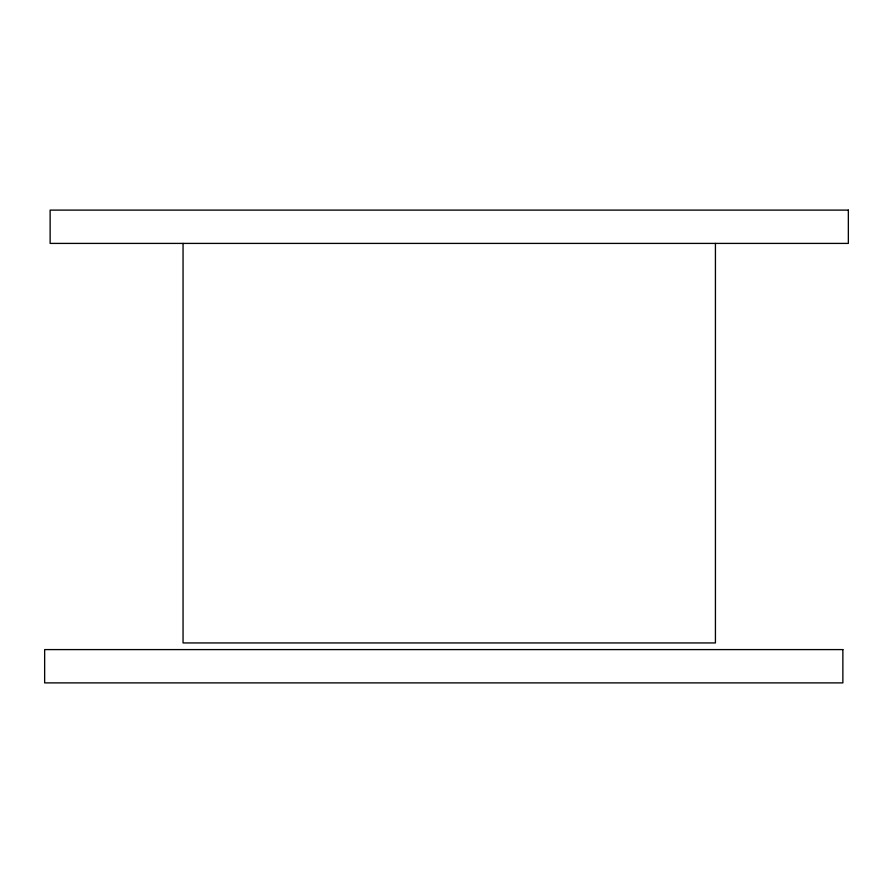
<?xml version="1.0" encoding="UTF-8"?>
<svg xmlns="http://www.w3.org/2000/svg" width="893" height="893" viewBox="0 0 893 893"><rect width="100%" height="100%" fill="white"/><g stroke="black" fill="none" stroke-linecap="round" stroke-linejoin="round"><path stroke-width="1.34" d="M715.427 243.409L715.427 642.938L183.054 642.938L183.054 243.409M848.35 210.112L50.131 210.112L50.131 243.409L848.35 243.409L848.35 210.112M842.869 649.591L44.65 649.591L44.65 682.888L842.869 682.888L842.869 649.591"/></g></svg>
